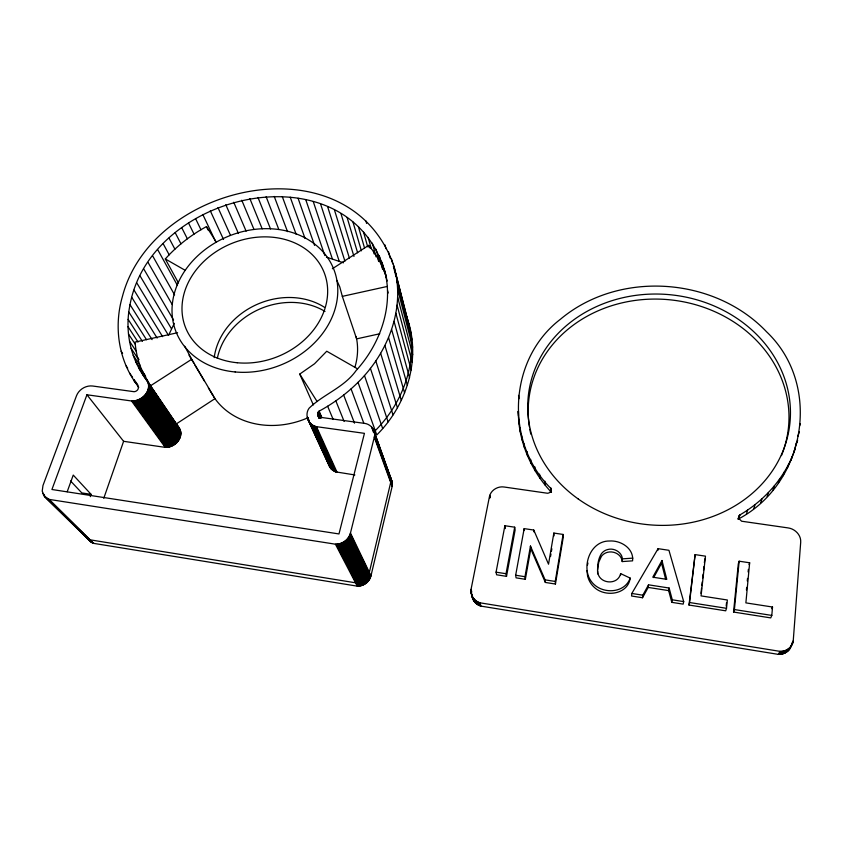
<?xml version="1.0" encoding="UTF-8"?>
<svg xmlns="http://www.w3.org/2000/svg" width="843" height="843" viewBox="0 0 843 843"><rect width="100%" height="100%" fill="white"/><g stroke="black" fill="none" stroke-linecap="round" stroke-linejoin="round"><path stroke-width="1.26" d="M384.187 268.97C394.313 304.829 380.583 343.723 356.094 370.593C344.092 387.538 323.238 394.345 309.054 408.265C304.218 414.935 308.348 425.251 316.483 426.674L364.439 433.344L338.981 533.946L51.929 489.498L86.934 394.777L131.561 400.983C138.631 401.194 145.723 396.568 147.999 389.814C148.969 386.905 148.821 383.565 147.251 380.888C130.454 359.687 124.458 331.004 130.022 304.671C151.603 188.347 353.881 146.851 386.484 277.505C382.775 265.735 376.663 254.776 368.686 245.366L332.353 268.748M739.785 514.989L738.826 518.445L741.598 521.216L788.036 527.908C794.928 528.772 801.24 535.02 800.702 542.218L793.295 640.058C792.989 646.75 786.445 651.85 779.923 651.354L480.046 602.829C474.029 601.217 469.857 594.684 471.216 588.551L489.404 496.822C490.637 490.247 497.728 485.958 504.167 487.012L547.497 493.25C549.794 493.26 551.88 490.858 551.048 488.592C504.451 442.733 507.971 359.297 560.395 319.286C618.92 270.097 714.221 276.641 766.624 331.847C822.61 385.019 805.666 483.292 738.668 518.877L739.785 514.989C765.307 500.12 786.045 476.485 795.339 448.255M86.934 394.777L123.605 441.31L165.207 447.359C174.585 448.097 184.448 437.496 179.517 428.423L147.251 380.888M406.748 318.391L409.034 325.324L393.86 266.03C350.193 139.822 152.435 181.53 122.425 296.462C114.279 324.228 117.704 355.525 133.615 379.94C134.543 382.891 139.232 385.019 138.294 388.528C137.746 390.33 135.955 391.605 134.1 391.71L92.677 386.02C85.944 385.167 78.947 389.413 76.513 395.725L42.972 485.526L42.213 491.142L44.647 496.601L91.118 542.123L93.731 543.377L357.263 586.148C363.491 586.401 369.571 581.891 370.973 575.79L392.132 486.485L392.364 482.744L390.92 478.592M393.86 266.03C405.957 307.706 388.096 352.869 358.012 382.364L376.768 434.946C407.696 404.377 422.269 356.157 405.894 314.734M620.532 575.369L620.648 573.609L630.195 578.119C628.024 594.736 604.884 597.613 594.157 587.213A22.455 21.138 11.9 0 1 587.497 575.4L587.023 570.511M630.195 578.119C624.969 592.819 604.694 594.241 594.178 584.62A22.582 21.233 11.6 0 1 587.476 572.755C584.589 558.54 593.483 540.721 609.563 541.006C620.796 540.215 634.02 548.403 632.587 560.848L622.218 561.575C623.925 553.514 615.063 547.455 607.74 549.52A11.507 10.79 10.8 0 0 601.47 553.651C597.571 559.583 597.402 567.033 597.645 573.883M44.647 496.601L49.179 499.404L335.409 544.188C342.174 544.43 348.844 539.636 350.467 532.997L374.292 437.222C376.199 430.71 370.846 423.903 364.271 423.344L319.813 417.232L317.569 414.556L319.097 411.173C333.333 403.449 346.515 393.786 358.012 382.364M771.809 615.422L772.525 607.023L745.876 602.882L749.659 562.787L739.153 561.206L738.299 563.935L733.547 612.05L770.734 617.898L771.809 615.422L734.401 609.552L733.547 612.05M631.818 593.461L631.576 596.012L642.524 597.74L648.193 587.423L648.53 584.821L669.121 588.024L672.282 599.805L671.797 602.345L683.157 604.125L683.705 601.607L668.942 550.3L658.088 548.667L631.818 593.461L642.83 595.19L648.53 584.821M746.424 589.963L746.666 587.392M747.277 580.953L747.52 578.382M748.131 571.944L748.373 569.373M597.529 570.258L598.762 562.186L601.407 556.391A11.444 10.738 11.1 0 1 607.634 552.27C613.989 550.669 621.691 554.589 622.218 561.575M734.401 609.552L739.153 561.206M726.181 606.085L726.55 602.534M726.508 608.319L727.351 599.995L701.049 595.896L705.475 556.159L695.106 554.61L688.994 605.042L725.707 610.817L726.508 608.319L689.574 602.524L688.994 605.042M700.965 593.356L701.534 588.245M701.829 585.695L702.251 581.87M702.683 578.045L703.104 574.22M703.536 570.395L703.958 566.559M704.39 562.734L704.811 558.909M689.574 602.524L695.106 554.61M642.524 597.74L642.83 595.19M657.835 550.521L658.088 548.667M653.641 577.613L661.565 563.219L661.839 561.406M530.795 548.804L545.347 582.45L555.442 584.041L555.242 581.449L563.092 534.441L553.851 533.061L548.53 564.199L533.767 530.047L524.167 528.614L515.663 575.242L516.085 577.855L525.358 579.31L530.795 548.804L530.458 546.053L524.978 576.707L525.358 579.31M555.442 584.041L563.25 537.254L563.092 534.441M550.532 556.538L550.974 553.956M551.417 551.375L551.849 548.793M671.797 602.345L668.657 590.606L669.121 588.024M506.517 576.349L506.032 573.725L514.694 527.191L504.883 525.726L496.063 572.165L496.601 574.789L506.517 576.349L515.115 530.026L514.694 527.191M793.832 452.554L796.635 442.143M587.445 565.179L587.95 562.987M791.44 644.874L791.229 645.717L792.831 642.619M738.099 519.13L739.037 515.99M738.31 518.687L739.29 515.558M738.32 519.246L739.606 515.168M746.466 513.956L747.646 510.036M753.832 508.561L755.065 504.609M760.744 502.734L762.019 498.74M767.151 496.506L768.479 492.47M773.031 489.899L774.411 485.821M749.048 564.599L749.659 562.787M778.374 482.955L779.786 478.835M799.659 425.831L800.428 423.618M783.136 475.715L784.58 471.553M797.836 436.305L799.364 431.911M103.763 498.318L123.605 441.31M787.309 468.202L788.774 463.998M796.15 444.482L797.668 440.141M790.882 460.468L792.367 456.221M90.275 496.664L91.086 494.346L73.246 475.083L67.187 491.764M790.955 646.528C789.122 651.586 783.684 654.695 778.416 654.389L480.889 606.106C475.768 604.673 471.848 599.731 471.89 594.378M771.798 608.699L772.525 607.023M174.311 323.333L168.505 335.409L136.84 282.995M778.416 654.389L779.923 651.354M779.343 654.4L780.85 651.365M780.249 654.337L781.777 651.312M781.155 654.231L782.683 651.196M782.041 654.063L783.579 651.028M782.915 653.841L784.454 650.807M783.758 653.557L785.307 650.522M784.58 653.22L786.129 650.185M785.37 652.84L786.93 649.795M786.119 652.398L787.689 649.352M786.846 651.913L788.416 648.857M787.52 651.376L789.101 648.32M788.163 650.796L789.743 647.74M792.135 642.988L793.2 640.922M791.977 643.841L793.042 641.776M788.753 650.174L790.344 647.108M789.301 649.51L790.892 646.444M789.786 648.815L792.557 643.441M620.648 573.609C617.687 586.159 597.982 583.767 597.687 571.227M178.41 282.848L165.302 258.959C176.988 245.85 191.055 234.965 206.472 226.588L216.293 242.12M373.428 432.47C400.91 405.904 417.443 365.946 409.561 327.706M184.712 346.231L191.698 359.276L150.454 385.82L142.551 371.805L135.881 362.016M313.333 404.914L299.75 374.081L314.534 363.776L326.747 351.225L357.516 368.812M177.578 332.722L134.985 342.121C136.271 353.912 138.652 366.189 145.46 376.104M336.884 280.424L339.782 286.947L342.332 296.367L387.432 286.409M379.75 333.775L356.631 338.875A78.22 65.912 -22.7 0 1 354.85 367.474M622.397 558.856L632.83 558.129M328.507 463.966L331.225 468.993L335.43 471.827L354.882 474.957M91.086 494.346L81.803 492.913L70.57 480.974M648.193 587.423L668.657 590.606M496.063 572.165L506.032 573.725M515.663 575.242L524.978 576.707M530.458 546.053L545.094 579.858L555.242 581.449M672.282 599.805L683.705 601.607M326.42 257.126L343.522 262.795M165.302 258.959L185.334 270.403M49.179 499.404L93.731 543.377M42.73 493.397L44.563 495.21M48.43 499.151L93.036 543.134M54.026 504.957L63.214 514.009M66.892 517.634L73.32 523.967M78.831 529.393L83.425 533.925M43.341 494.778L92.361 542.839M46.365 498.076L91.718 542.502M44.163 496.032L90.538 541.701M90.001 541.238L88.273 539.025M388.117 472.818L388.612 473.376L382.1 455.273M518.571 419.603C520.753 446.516 532.671 472.206 551.037 491.901M131.561 400.983L165.207 447.359M133.447 400.931L166.956 447.317M132.499 400.983L166.071 447.37M134.395 400.815L167.831 447.222M136.303 400.425L169.601 446.853M135.354 400.646L168.716 447.064M137.24 400.14L170.465 446.59M213.743 396.853L214.976 398.644A78.22 65.912 -22.7 0 0 308.464 417.548M138.168 399.803L171.329 446.274M139.97 398.971L172.984 445.494M139.074 399.413L172.162 445.915M179.517 428.423L176.324 423.913L214.976 398.644L191.698 359.276M140.834 398.486L173.784 445.041M141.666 397.949L174.554 444.535M143.236 396.747L175.997 443.407M142.478 397.369L175.291 443.987M143.974 396.084L176.672 442.786M129.611 373.122L132.583 377.379M134.058 379.508L137.778 384.819M144.648 395.388L177.293 442.132M133.615 379.94L138.779 387.337M145.881 393.902L178.421 440.731M126.187 366.041L127.683 368.18M145.291 394.661L177.884 441.447M146.419 393.123L178.906 439.993M147.325 391.5L179.728 438.455M146.903 392.322L179.348 439.235M147.999 389.814L180.339 436.864M121.139 351.246L122.604 353.375M147.694 390.657L180.065 437.665M139.127 368.56L147.957 381.479M148.431 388.096L180.718 435.251M148.252 388.96L180.55 436.063M148.61 386.389L180.855 433.629M148.558 387.243L180.813 434.44M148.21 383.112L180.434 430.531M148.4 383.902L180.634 431.279M148.537 384.724L180.76 432.048M148.6 385.546L180.845 432.838M133.183 355.251L139.875 365.114M142.931 374.861L180.191 429.804M131.044 348.307L137.746 358.233M142.741 372.142L145.649 376.442M129.474 341.215L136.187 351.215M137.567 357.474L139.021 359.655M128.463 334.007L135.175 344.081M128.02 326.715L138.02 342.016M212.373 394.65L213.005 395.63M128.136 319.381L142.383 341.383M128.81 312.015L146.524 339.718M299.75 374.081L317.105 401.521M130.022 304.671L152.098 339.624M131.771 297.358L157.125 338.064M134.048 290.129L162.604 336.652M140.117 275.998L171.466 328.759M188.98 355.114L193.764 363.027M194.996 365.272L204.417 381.068M208.358 387.875L213.079 395.725M143.868 269.149L173.563 319.992M148.083 262.489L172.204 304.555M152.731 256.04L174.606 294.924M157.789 249.813L177.473 285.471M163.247 243.848L169.18 254.818M169.064 238.158L174.912 249.18M335.409 544.188L357.263 586.148M336.315 544.188L358.096 586.148M337.232 544.125L358.939 586.096M175.239 232.763L180.982 243.838M338.148 544.009L359.771 585.99M339.055 543.83L360.604 585.832M339.95 543.598L361.426 585.622M340.835 543.313L362.227 585.358M341.71 542.976L363.027 585.042M181.719 227.684L187.367 238.811M342.553 542.586L363.797 584.684M84.342 534.831L86.945 538.161L90.148 539.836L355.514 582.787C361.784 583.04 367.906 578.509 369.329 572.365L390.857 481.774L390.815 478.034L389.076 473.966L390.509 477.97M343.375 542.154L364.555 584.283M344.176 541.659L365.272 583.83M344.945 541.132L365.967 583.335M188.495 222.931L194.038 234.112M345.672 540.553L366.642 582.798M346.368 539.931L367.263 582.228M347.01 539.278L367.854 581.617M347.622 538.582L368.412 580.975M348.18 537.855L368.918 580.3M348.696 537.096L369.382 579.605M349.571 535.516L370.172 578.129M195.534 218.537L200.971 229.749M349.16 536.317L369.803 578.878M349.929 534.694L370.488 577.36M350.224 533.851L370.751 576.58M350.467 532.997L370.973 575.79M206.472 226.588L208.147 230.107M202.815 214.501L215.755 241.836M210.307 210.845L223.532 239.475M310.171 423.123L331.225 468.993M307.663 418.128L330.677 468.36M307.284 417.801L330.171 467.707M307.516 418.644L329.729 467.011M311.499 424.314L332.469 470.12M310.814 423.734L331.826 469.572M307.569 417.253L309.202 420.815M316.273 436.231L320.087 444.535M325.524 456.4L328.338 463.155M313.838 425.736L334.639 471.469M313.016 425.315L333.881 471.068M312.237 424.84L333.154 470.615M314.692 426.105L335.43 471.827M316.483 426.674L337.105 472.365M315.577 426.421L336.252 472.122M217.979 207.578L230.381 235.102M317.737 415.251L318.981 418.075M317.811 412.838L319.908 417.612M317.727 413.081L319.824 417.843M225.798 204.712L238.464 233.522M317.653 413.323L319.75 418.086M317.569 413.818L319.139 417.39M317.548 414.061L319.118 417.875M317.569 414.556L319.107 418.276M318.506 411.732L321.12 417.696M318.338 411.942L320.951 417.907M318.18 412.153L320.793 418.117M318.043 412.375L320.14 417.148M317.916 412.606L320.013 417.38M319.097 411.173L321.699 417.148M318.886 411.342L321.489 417.317M318.686 411.532L321.299 417.506M233.743 202.257L246.124 231.151M241.772 200.234L253.88 229.18M327.642 406.252L333.185 419.477M249.876 198.632L262.194 228.843M335.851 400.889L344.134 421.468M258 197.462L270.519 228.938M343.67 395.093L354.513 423.154M266.135 196.735L278.822 229.465M274.238 196.44L287.526 231.635M351.067 388.908L363.849 423.334M282.289 196.598L296.146 234.249M374.292 437.222L392.132 486.485M374.629 434.019L392.416 483.492M372.111 427.506L373.407 431.131M374.714 434.756L377.759 443.197M374.629 434.819L392.427 484.24M371.573 426.916L373.312 431.753M374.577 435.62L392.385 484.988M374.461 436.421L392.28 485.737M290.245 197.199L305.071 238.506M373.428 429.477L392.248 482.017M373.038 428.792L392.364 482.744M372.595 428.139L388.623 472.723M298.085 198.253L314.587 245.418M364.461 375.493L382.659 428.507M305.777 199.738L324.829 255.566M342.332 296.367L356.631 338.875L356.125 336.599M313.29 201.667L332.279 258.696M370.404 368.328L388.075 421.806M320.593 204.027L339.118 260.993M375.799 360.909L392.996 414.851M327.664 206.809L344.945 261.225M334.46 210.012L349.413 258.158M380.636 353.28L397.401 407.685M340.962 213.627L353.976 256.441M347.147 217.642L357.622 252.805M384.893 345.482L401.279 400.351M352.975 222.036L361.405 250.835M388.56 337.537L404.598 392.891M358.433 226.799L364.534 248.021M363.491 231.92L367.717 246.841M368.686 245.366L369.382 247.842M391.616 329.497L407.369 385.314M373.417 251.372L374.123 253.901M368.128 237.378L371.268 248.632M394.05 321.394L409.561 377.685M376.094 256.883L372.321 243.153M365.915 220.929L366.6 223.437M377.622 257.726L378.665 261.52M381.278 264.417L382.638 269.433M387.506 290.477L388.201 293.016M376.031 249.222L379.076 260.371M385.852 275.977L387.2 281.004M395.873 313.259L411.194 370.014M384.345 271.404L385.019 273.901M471.016 591.86L471.616 594.083M472.027 595.864L472.923 599.173M471.111 592.682L472.607 598.414M379.266 255.555L382.943 269.17M471.089 589.373L471.69 591.607M473.26 598.035L474.145 601.333M471.005 590.205L471.606 592.429M472.797 597.339L473.692 600.637M470.984 591.027L471.585 593.261M472.386 596.612L473.281 599.921M381.984 262.152L384.966 273.195M474.324 599.32L475.199 602.619M473.766 598.699L474.651 601.986M475.557 600.469L476.421 603.757M397.074 305.145L412.248 362.364M474.915 599.921L475.789 603.209M476.232 600.975L477.096 604.262M397.643 297.084L412.722 354.745M476.938 601.449L477.791 604.726M478.445 602.239L479.288 605.516M384.945 244.881L385.936 248.664M477.675 601.87L478.529 605.148M479.235 602.555L480.078 605.832M388.465 251.667L390.088 257.937M397.601 289.107L412.638 347.2M480.046 602.829L480.889 606.106M395.704 273.554L410.783 332.458M391.437 258.727L392.754 263.827M393.407 266.377L396.02 276.588M396.674 279.138L398.644 286.789M399.297 289.339L400.277 293.164M400.931 295.714L405.515 313.575M396.948 281.256L411.985 339.761M661.565 563.219L665.707 579.478M489.804 495.315L490.173 497.275M489.572 496.063L489.941 498.023M504.883 525.726L505.368 528.561M524.167 528.614L524.409 530.5M517.96 411.479L519.077 423.945M519.783 427.707L520.279 432.006M521.596 435.768L522.08 440.025M518.54 395.356L518.919 398.718M524.009 443.745L524.483 447.96M533.767 530.047L533.977 531.933M527.033 451.606L527.486 455.789M530.637 459.319L531.069 463.46M545.094 579.858L545.347 582.45M534.831 466.843L535.231 470.942M539.583 474.135L539.952 478.202M544.894 481.174L545.231 485.199M550.964 488.36L551.248 492.344M550.742 487.918L551.153 492.122M553.851 533.061L554.051 535.874M551.122 488.824L551.417 492.28L551.048 488.592M328.212 461.49L328.243 462.322M518.466 411.279L518.477 415.873M217.325 358.38A68.262 57.651 -22.7 0 1 325.008 311.436M214.206 357.622A68.726 57.914 -22.7 0 1 256.188 304.787A68.726 57.914 -22.7 0 1 324.376 307.231M529.383 426.716A130.57 114.89 6 0 1 671.976 300.034A130.57 114.89 6 0 1 781.45 455.578M530.816 434.145A130.57 114.89 6 0 1 529.804 429.203M661.976 560.5L652.777 577.192L666.792 579.352L661.976 560.5M578.182 498.94A131.508 115.502 5.8 0 0 789.164 428.876A131.508 115.502 5.8 0 0 609.932 301.341A131.508 115.502 5.8 0 0 578.182 498.94M235.144 371.963A84.858 69.505 -21.9 0 0 334.492 271.13A84.858 69.505 -21.9 0 0 195.06 258.411A84.858 69.505 -21.9 0 0 235.144 371.963M237.199 362.743A74.563 61.065 -21.9 0 0 324.85 274.407A74.563 61.065 -21.9 0 0 202.436 262.805A74.563 61.065 -21.9 0 0 237.199 362.743"/></g></svg>
